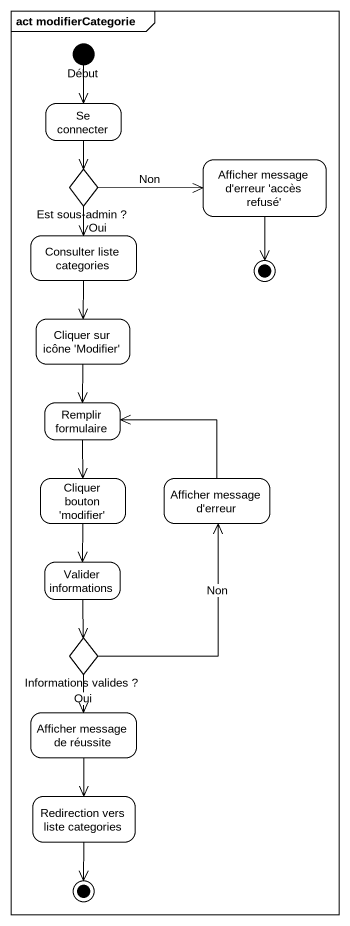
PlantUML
@startuml
mainframe act modifierCategorie
hide empty description
state Début <<start>>
state "Se connecter" as Se_connecter
state "Afficher message d'erreur 'accès refusé'" as Afficher_message_d_erreur
state "Est sous-admin ?" as Est_sous_admin <<choice>>
state "Consulter liste categories" as Consulter_liste_categories
state final1 <<end>>
state "Cliquer sur icône 'Modifier'" as Cliquer_sur_icône_Modifier
state "Remplir formulaire" as Remplir_formulaire
state "Cliquer bouton 'modifier'" as Cliquer_bouton_modifier
state "Afficher message d'erreur" as Afficher_message_d_erreur_2
state "Valider informations" as Valider_informations
state "Informations valides ?" as Informations_valides <<choice>>
state "Afficher message de réussite" as Afficher_message_de_réussite
state "Redirection vers liste categories" as Redirection_vers_liste
state final2 <<end>>
Début --> Se_connecter
Se_connecter --> Est_sous_admin
Afficher_message_d_erreur --> final1
Est_sous_admin -right-> Afficher_message_d_erreur : Non
Est_sous_admin --> Consulter_liste_categories : Oui
Consulter_liste_categories --> Cliquer_sur_icône_Modifier
Cliquer_sur_icône_Modifier --> Remplir_formulaire
Remplir_formulaire --> Cliquer_bouton_modifier
Cliquer_bouton_modifier --> Valider_informations
Afficher_message_d_erreur_2 -left-> Remplir_formulaire
Valider_informations --> Informations_valides
Informations_valides -up-> Afficher_message_d_erreur_2 : Non
Informations_valides --> Afficher_message_de_réussite : Oui
Afficher_message_de_réussite --> Redirection_vers_liste
Redirection_vers_liste --> final2
@enduml
